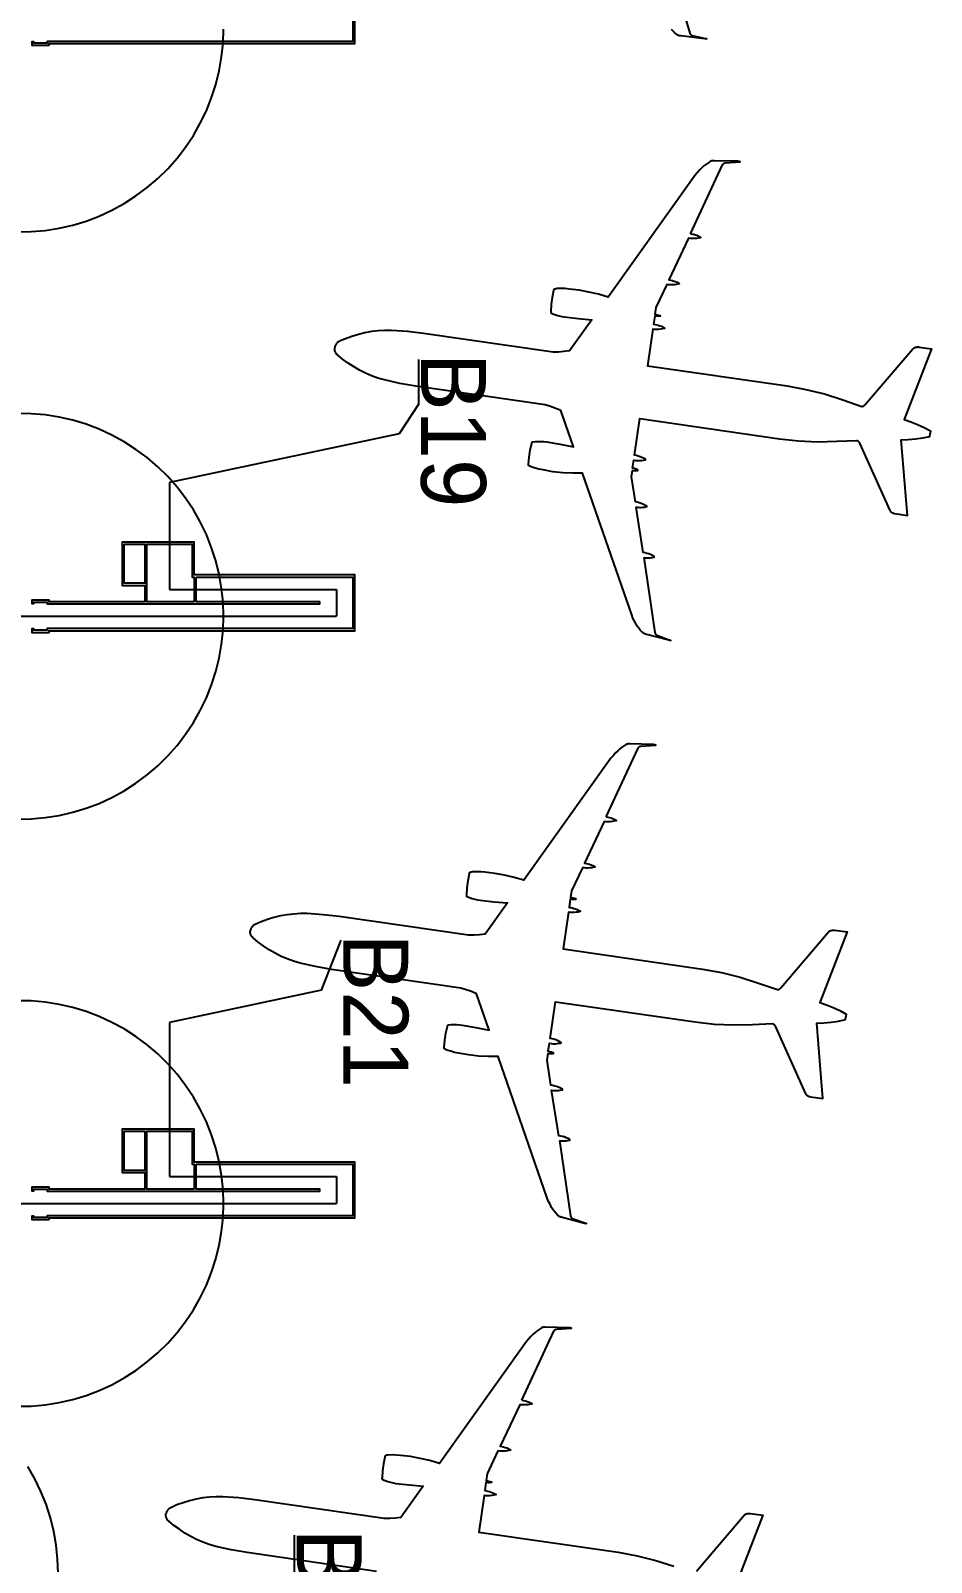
# Model space of a CAD drawing. Extents: x -127 to 299, y -292 to 314.
# Drawn here: x 212.8 to 279.5, y -203.3 to -90 of the extents above; entities that cross this region are included whole.
import ezdxf

# ---------------------------------------------------------------- set-up
doc = ezdxf.new("R2010")
doc.units = 0
for name, color, linetype in [('SS-BOARDING-AREAS', 7, 'CONTINUOUS'), ('SS-GATEHOUSE', 9, 'CONTINUOUS'), ('SS-GRAPH', 7, 'CONTINUOUS'), ('SS-SMALL-PLANES', 9, 'CONTINUOUS'), ('SS-STAND-NUMBER', 7, 'CONTINUOUS')]:
    doc.layers.add(name, color=color, linetype=linetype)

msp = doc.modelspace()

# ---------------------------------------------------------------- linework, layer by layer
at = {"layer": 'SS-BOARDING-AREAS'}
for points in [[(211.84, -104.89), (212.87, -104.87), (213.9, -104.78), (214.93, -104.62), (215.94, -104.39), (216.93, -104.09), (217.9, -103.72), (218.84, -103.29), (219.75, -102.79), (220.62, -102.23), (221.45, -101.62), (222.24, -100.94), (222.97, -100.22), (223.66, -99.44), (224.29, -98.62), (224.87, -97.76), (225.38, -96.86), (225.83, -95.93), (226.21, -94.96), (226.53, -93.98), (226.78, -92.97), (226.95, -91.95), (227.06, -90.92), (227.1, -89.89)], [(211.84, -148.32), (212.87, -148.3), (213.9, -148.21), (214.93, -148.05), (215.94, -147.82), (216.93, -147.52), (217.9, -147.16), (218.84, -146.72), (219.75, -146.23), (220.62, -145.67), (221.45, -145.05), (222.24, -144.38), (222.97, -143.65), (223.66, -142.88), (224.29, -142.05), (224.87, -141.19), (225.38, -140.29), (225.83, -139.36), (226.21, -138.4), (226.53, -137.41), (226.78, -136.41), (226.95, -135.39), (227.06, -134.36), (227.1, -133.32), (227.06, -132.29), (226.95, -131.26), (226.78, -130.24), (226.53, -129.23), (226.21, -128.25), (225.83, -127.28), (225.38, -126.35), (224.87, -125.45), (224.29, -124.59), (223.66, -123.77), (222.97, -122.99), (222.24, -122.27), (221.45, -121.59), (220.62, -120.98), (219.75, -120.42), (218.84, -119.92), (217.9, -119.49), (216.93, -119.12), (215.94, -118.82), (214.93, -118.59), (213.9, -118.43), (212.87, -118.34), (211.84, -118.32)], [(211.84, -191.75), (212.87, -191.74), (213.9, -191.65), (214.93, -191.49), (215.94, -191.26), (216.93, -190.96), (217.9, -190.59), (218.84, -190.16), (219.75, -189.66), (220.62, -189.1), (221.45, -188.48), (222.24, -187.81), (222.97, -187.08), (223.66, -186.31), (224.29, -185.49), (224.87, -184.63), (225.38, -183.73), (225.83, -182.79), (226.21, -181.83), (226.53, -180.85), (226.78, -179.84), (226.95, -178.82), (227.06, -177.79), (227.1, -176.76), (227.06, -175.72), (226.95, -174.69), (226.78, -173.67), (226.53, -172.67), (226.21, -171.68), (225.83, -170.72), (225.38, -169.79), (224.87, -168.89), (224.29, -168.02), (223.66, -167.2), (222.97, -166.43), (222.24, -165.7), (221.45, -165.03), (220.62, -164.41), (219.75, -163.85), (218.84, -163.36), (217.9, -162.92), (216.93, -162.56), (215.94, -162.26), (214.93, -162.03), (213.9, -161.87), (212.87, -161.78), (211.84, -161.76)], [(214.86, -204.09), (214.82, -203.06), (214.72, -202.03), (214.54, -201.01), (214.29, -200), (213.97, -199.01), (213.59, -198.05), (213.14, -197.12), (212.63, -196.22)]]:
    msp.add_lwpolyline(points, dxfattribs=at)
at = {"layer": 'SS-GATEHOUSE'}
msp.add_lwpolyline([(236.67, -86.99), (236.67, -90.8), (214.06, -90.8), (214.06, -90.93), (213.07, -90.93), (213.07, -90.83), (212.92, -90.83), (212.92, -91.08), (214.21, -91.08), (214.21, -90.95), (236.82, -90.95), (236.82, -86.84)], dxfattribs=at)
for points in [[(225.08, -130.43), (236.67, -130.43), (236.67, -134.24), (214.06, -134.24), (214.06, -134.36), (213.07, -134.36), (213.07, -134.26), (212.92, -134.26), (212.92, -134.52), (214.21, -134.52), (214.21, -134.39), (236.82, -134.39), (236.82, -130.27), (224.93, -130.27), (224.93, -127.84), (219.6, -127.84), (219.6, -131.04), (221.27, -131.04), (221.27, -132.26), (214.21, -132.26), (214.21, -132.13), (212.92, -132.13), (212.92, -132.38), (213.07, -132.38), (213.07, -132.28), (214.06, -132.28), (214.06, -132.41), (234.23, -132.41), (234.23, -132.26), (225.08, -132.26)], [(219.75, -127.99), (221.27, -127.99), (221.27, -130.88), (219.75, -130.88)], [(224.93, -132.26), (221.43, -132.26), (221.43, -127.99), (224.78, -127.99), (224.78, -130.43), (224.93, -130.43)], [(225.08, -173.86), (236.67, -173.86), (236.67, -177.67), (214.06, -177.67), (214.06, -177.8), (213.07, -177.8), (213.07, -177.7), (212.92, -177.7), (212.92, -177.95), (214.21, -177.95), (214.21, -177.82), (236.82, -177.82), (236.82, -173.71), (224.93, -173.71), (224.93, -171.27), (219.6, -171.27), (219.6, -174.47), (221.27, -174.47), (221.27, -175.69), (214.21, -175.69), (214.21, -175.56), (212.92, -175.56), (212.92, -175.82), (213.07, -175.82), (213.07, -175.71), (214.06, -175.71), (214.06, -175.84), (234.23, -175.84), (234.23, -175.69), (225.08, -175.69)], [(219.75, -171.42), (221.27, -171.42), (221.27, -174.32), (219.75, -174.32)], [(224.93, -175.69), (221.43, -175.69), (221.43, -171.42), (224.78, -171.42), (224.78, -173.86), (224.93, -173.86)]]:
    msp.add_lwpolyline(points, close=True, dxfattribs=at)
at = {"layer": 'SS-GRAPH'}
for p, q in [((241.55, -117.6), (241.55, -114.33)), ((241.55, -117.6), (240.09, -119.84)), ((240.09, -119.84), (223.1, -123.42)), ((223.1, -123.42), (223.1, -131.34)), ((223.1, -131.34), (235.45, -131.34)), ((235.45, -131.34), (235.45, -133.32)), ((212.1, -133.32), (235.45, -133.32)), ((234.34, -160.99), (235.8, -157.27)), ((234.34, -160.99), (223.1, -163.36)), ((223.1, -163.36), (223.1, -174.77)), ((223.1, -174.77), (235.45, -174.77)), ((235.45, -174.77), (235.45, -176.76)), ((212.1, -176.76), (235.45, -176.76)), ((232.36, -207.24), (232.36, -201.3))]:
    msp.add_line(p, q, dxfattribs=at)
at = {"layer": 'SS-SMALL-PLANES'}
for points in [[(259.98, -84.81), (261.59, -90.19), (261.6, -90.21), (261.6, -90.22), (261.61, -90.24), (261.62, -90.26), (261.63, -90.27), (261.64, -90.29), (261.66, -90.3), (261.67, -90.31), (261.68, -90.33), (261.7, -90.34), (261.71, -90.35), (261.73, -90.36), (261.75, -90.36), (261.76, -90.37), (262.85, -90.6), (262.76, -90.61), (262.68, -90.61), (260.92, -90.4), (260.88, -90.4), (260.84, -90.39), (260.8, -90.38), (260.76, -90.36), (260.73, -90.35), (260.69, -90.33), (260.65, -90.3), (260.62, -90.28), (260.48, -90.17), (260.35, -90.04), (260.23, -89.91)], [(261.65, -105.03), (264.01, -99.93), (264.02, -99.92), (264.03, -99.9), (264.04, -99.89), (264.05, -99.87), (264.07, -99.86), (264.08, -99.84), (264.09, -99.83), (264.11, -99.82), (264.13, -99.81), (264.14, -99.8), (264.16, -99.8), (264.18, -99.79), (264.19, -99.78), (264.21, -99.78), (265.32, -99.71), (265.24, -99.69), (265.15, -99.67), (263.38, -99.63), (263.34, -99.63), (263.3, -99.63), (263.26, -99.64), (263.22, -99.64), (263.18, -99.66), (263.14, -99.67), (263.1, -99.69), (263.07, -99.71), (262.92, -99.8), (262.77, -99.9), (262.63, -100.01), (262.5, -100.13), (262.32, -100.31), (262.15, -100.5), (261.99, -100.7), (255.55, -109.71), (254.84, -109.5), (254.12, -109.34), (253.4, -109.21), (252.66, -109.12)], [(261.65, -105.03), (261.77, -105.05), (261.88, -105.07), (262, -105.1), (262.11, -105.14), (262.24, -105.2), (262.37, -105.27), (262.37, -105.27), (262.37, -105.27), (262.37, -105.28), (262.37, -105.28), (262.37, -105.28), (262.37, -105.28), (262.38, -105.28), (262.38, -105.28), (262.38, -105.28), (262.38, -105.28), (262.38, -105.28), (262.38, -105.29), (262.38, -105.29), (262.38, -105.29), (262.38, -105.29), (262.38, -105.29), (262.38, -105.29), (262.38, -105.3), (262.38, -105.3), (262.38, -105.3), (262.38, -105.3), (262.38, -105.3), (262.38, -105.3), (262.38, -105.3), (262.38, -105.31), (262.38, -105.31), (262.38, -105.31), (262.38, -105.31), (262.38, -105.31), (262.37, -105.31), (262.37, -105.31), (262.37, -105.31), (262.37, -105.32), (262.37, -105.32), (262.37, -105.32), (262.37, -105.32), (262.36, -105.32), (262.36, -105.32), (262.36, -105.32), (262.36, -105.32), (262.22, -105.35), (262.08, -105.38), (261.93, -105.39), (261.79, -105.39), (261.64, -105.38), (261.5, -105.36), (260.04, -108.44), (260.17, -108.46), (260.3, -108.49), (260.42, -108.53), (260.54, -108.57), (260.66, -108.62), (260.79, -108.7), (260.79, -108.7), (260.79, -108.7), (260.8, -108.7), (260.8, -108.7), (260.8, -108.7), (260.8, -108.7), (260.8, -108.7), (260.8, -108.7), (260.8, -108.71), (260.8, -108.71), (260.8, -108.71), (260.8, -108.71), (260.8, -108.71), (260.8, -108.71), (260.8, -108.72), (260.8, -108.72), (260.8, -108.72), (260.8, -108.72), (260.8, -108.72), (260.8, -108.72), (260.8, -108.72), (260.8, -108.73), (260.8, -108.73), (260.8, -108.73), (260.8, -108.73), (260.8, -108.73), (260.79, -108.73), (260.79, -108.73), (260.79, -108.73), (260.79, -108.73), (260.79, -108.74), (260.79, -108.74), (260.79, -108.74), (260.68, -108.76), (260.57, -108.78), (260.47, -108.8), (260.32, -108.81), (260.17, -108.81), (260.03, -108.8), (259.88, -108.78), (259.08, -110.48), (259.01, -110.97), (259.2, -111.02), (259.38, -111.07), (259.38, -111.07), (259.39, -111.07), (259.39, -111.07), (259.39, -111.07), (259.39, -111.07), (259.39, -111.08), (259.39, -111.08), (259.4, -111.08), (259.4, -111.08), (259.4, -111.08), (259.4, -111.08), (259.4, -111.09), (259.4, -111.09), (259.4, -111.09), (259.4, -111.09), (259.4, -111.09), (259.4, -111.09), (259.4, -111.1), (259.4, -111.1), (259.4, -111.1), (259.4, -111.1), (259.4, -111.11), (259.4, -111.11), (259.4, -111.11), (259.4, -111.11), (259.4, -111.11), (259.4, -111.12), (259.4, -111.12), (259.4, -111.12), (259.4, -111.12), (259.39, -111.12), (259.39, -111.12), (259.39, -111.12), (259.39, -111.13), (259.39, -111.13), (259.39, -111.13), (259.38, -111.13), (259.38, -111.13), (259.38, -111.13), (259.38, -111.13), (259.38, -111.13), (259.25, -111.13), (259.12, -111.13), (258.99, -111.12), (258.9, -111.72), (259.02, -111.74), (259.14, -111.76), (259.26, -111.79), (259.37, -111.83), (259.49, -111.87), (259.6, -111.93), (259.7, -111.98), (259.7, -111.99), (259.71, -111.99), (259.71, -111.99), (259.71, -111.99), (259.71, -111.99), (259.71, -111.99), (259.71, -111.99), (259.71, -112), (259.71, -112), (259.71, -112), (259.71, -112), (259.71, -112), (259.71, -112), (259.71, -112.01), (259.71, -112.01), (259.71, -112.01), (259.71, -112.01), (259.71, -112.01), (259.71, -112.01), (259.71, -112.02), (259.71, -112.02), (259.71, -112.02), (259.71, -112.02), (259.71, -112.02), (259.71, -112.02), (259.71, -112.03), (259.7, -112.03), (259.7, -112.03), (259.7, -112.03), (259.7, -112.03), (259.7, -112.03), (259.7, -112.03), (259.56, -112.06), (259.42, -112.09), (259.28, -112.1), (259.13, -112.1), (258.99, -112.1), (258.85, -112.08), (258.46, -114.79), (268.78, -116.29), (270.18, -116.54), (271.55, -116.88), (272.9, -117.32), (274.31, -117.8), (274.33, -117.8), (274.36, -117.79), (274.38, -117.79), (274.41, -117.78), (274.43, -117.77), (274.45, -117.76), (274.47, -117.75), (274.49, -117.74), (274.51, -117.72), (274.53, -117.71), (274.55, -117.69), (274.57, -117.67), (278.12, -113.51), (278.15, -113.48), (278.19, -113.47), (278.23, -113.45), (278.26, -113.43), (278.3, -113.42), (278.34, -113.41), (278.38, -113.41), (278.42, -113.4), (278.47, -113.4), (278.51, -113.4), (278.55, -113.41), (279.46, -113.54), (277.44, -118.76), (277.95, -118.93), (278.44, -119.13), (278.93, -119.36), (279.4, -119.61), (279.37, -119.81)], [(252.66, -109.12), (252.37, -109.09), (252.07, -109.08), (251.76, -109.09), (251.72, -109.1), (251.67, -109.11), (251.62, -109.12), (251.57, -109.13), (251.57, -109.13), (251.56, -109.14), (251.55, -109.14), (251.55, -109.15), (251.54, -109.16), (251.53, -109.16), (251.53, -109.17), (251.52, -109.18), (251.52, -109.18), (251.52, -109.19), (251.51, -109.2), (251.51, -109.21), (251.51, -109.22), (251.51, -109.22), (251.51, -109.23), (251.41, -109.75), (251.34, -110.26), (251.31, -110.79), (251.3, -110.79), (251.3, -110.8), (251.3, -110.81), (251.3, -110.82), (251.3, -110.83), (251.31, -110.84), (251.31, -110.85), (251.31, -110.85), (251.31, -110.86), (251.32, -110.87), (251.32, -110.88), (251.33, -110.89), (251.33, -110.89), (251.34, -110.9), (251.34, -110.9), (251.53, -110.98), (251.73, -111.05), (251.93, -111.1), (252.13, -111.15), (252.33, -111.18), (253.33, -111.31), (254.34, -111.39), (252.69, -113.7), (252.28, -113.75), (251.88, -113.78), (251.47, -113.78), (241.89, -112.4), (240.71, -112.26), (239.53, -112.18), (239.03, -112.18), (238.53, -112.21), (238.04, -112.27), (237.55, -112.36), (237.07, -112.48), (236.59, -112.62), (236.12, -112.79), (235.67, -112.98), (235.63, -113), (235.6, -113.02), (235.57, -113.04), (235.53, -113.06), (235.51, -113.09), (235.48, -113.12), (235.45, -113.15), (235.43, -113.18), (235.41, -113.21), (235.39, -113.25), (235.37, -113.28), (235.36, -113.32), (235.34, -113.36), (235.33, -113.4), (235.32, -113.44)], [(250.73, -122.5), (250.43, -122.44), (250.14, -122.37), (249.86, -122.27), (249.81, -122.25), (249.77, -122.23), (249.73, -122.21), (249.69, -122.18), (249.68, -122.18), (249.67, -122.17), (249.67, -122.16), (249.66, -122.16), (249.66, -122.15), (249.66, -122.14), (249.65, -122.13), (249.65, -122.13), (249.65, -122.12), (249.65, -122.11), (249.65, -122.1), (249.65, -122.09), (249.65, -122.08), (249.65, -122.07), (249.65, -122.07), (249.7, -121.55), (249.78, -121.03), (249.9, -120.52), (249.9, -120.51), (249.9, -120.5), (249.9, -120.49), (249.91, -120.49), (249.91, -120.48), (249.91, -120.47), (249.92, -120.46), (249.92, -120.45), (249.93, -120.45), (249.93, -120.44), (249.94, -120.44), (249.95, -120.43), (249.95, -120.43), (249.96, -120.42), (249.97, -120.42), (250.17, -120.4), (250.38, -120.39), (250.58, -120.39), (250.79, -120.4), (250.99, -120.43), (251.99, -120.6), (252.98, -120.8), (252.05, -118.11), (251.68, -117.95), (251.29, -117.81), (250.9, -117.69), (241.32, -116.31), (240.15, -116.1), (239, -115.84), (238.52, -115.7), (238.05, -115.53), (237.59, -115.34), (237.15, -115.11), (236.72, -114.86), (236.31, -114.59), (235.91, -114.3), (235.52, -113.98), (235.49, -113.96), (235.47, -113.93), (235.44, -113.9), (235.42, -113.87), (235.4, -113.83), (235.38, -113.8), (235.36, -113.76), (235.35, -113.73), (235.34, -113.69), (235.33, -113.65), (235.32, -113.61), (235.32, -113.57), (235.32, -113.53), (235.32, -113.49), (235.32, -113.44)], [(258.19, -128.97), (258.31, -128.99), (258.42, -129), (258.54, -129), (258.66, -128.99), (258.8, -128.97), (258.94, -128.94), (258.94, -128.94), (258.95, -128.94), (258.95, -128.94), (258.95, -128.94), (258.95, -128.94), (258.95, -128.94), (258.95, -128.94), (258.95, -128.94), (258.96, -128.94), (258.96, -128.93), (258.96, -128.93), (258.96, -128.93), (258.96, -128.93), (258.96, -128.93), (258.96, -128.93), (258.96, -128.93), (258.96, -128.92), (258.96, -128.92), (258.96, -128.92), (258.96, -128.92), (258.96, -128.92), (258.96, -128.92), (258.96, -128.92), (258.96, -128.91), (258.96, -128.91), (258.96, -128.91), (258.96, -128.91), (258.96, -128.91), (258.96, -128.91), (258.96, -128.9), (258.96, -128.9), (258.96, -128.9), (258.96, -128.9), (258.96, -128.9), (258.96, -128.9), (258.95, -128.9), (258.95, -128.9), (258.95, -128.9), (258.95, -128.9), (258.95, -128.89), (258.82, -128.82), (258.69, -128.76), (258.56, -128.71), (258.42, -128.67), (258.28, -128.63), (258.13, -128.61), (257.61, -125.25), (257.74, -125.26), (257.87, -125.27), (258, -125.27), (258.12, -125.26), (258.25, -125.25), (258.4, -125.21), (258.4, -125.21), (258.41, -125.21), (258.41, -125.21), (258.41, -125.21), (258.41, -125.21), (258.41, -125.21), (258.41, -125.21), (258.41, -125.21), (258.41, -125.2), (258.42, -125.2), (258.42, -125.2), (258.42, -125.2), (258.42, -125.2), (258.42, -125.2), (258.42, -125.2), (258.42, -125.19), (258.42, -125.19), (258.42, -125.19), (258.42, -125.19), (258.42, -125.19), (258.42, -125.19), (258.42, -125.19), (258.42, -125.18), (258.42, -125.18), (258.42, -125.18), (258.42, -125.18), (258.42, -125.18), (258.41, -125.18), (258.41, -125.18), (258.41, -125.17), (258.41, -125.17), (258.41, -125.17), (258.41, -125.17), (258.32, -125.12), (258.22, -125.07), (258.12, -125.02), (257.98, -124.97), (257.84, -124.93), (257.7, -124.89), (257.56, -124.87), (257.27, -123.02), (257.34, -122.53), (257.53, -122.53), (257.72, -122.54), (257.72, -122.54), (257.73, -122.54), (257.73, -122.54), (257.73, -122.53), (257.73, -122.53), (257.74, -122.53), (257.74, -122.53), (257.74, -122.53), (257.74, -122.53), (257.74, -122.53), (257.74, -122.53), (257.75, -122.53), (257.75, -122.52), (257.75, -122.52), (257.75, -122.52), (257.75, -122.52), (257.75, -122.52), (257.75, -122.52), (257.75, -122.51), (257.75, -122.51), (257.75, -122.51), (257.75, -122.51), (257.75, -122.51), (257.75, -122.5), (257.75, -122.5), (257.75, -122.5), (257.75, -122.5), (257.75, -122.5), (257.75, -122.49), (257.75, -122.49), (257.75, -122.49), (257.75, -122.49), (257.75, -122.49), (257.75, -122.48), (257.74, -122.48), (257.74, -122.48), (257.74, -122.48), (257.74, -122.48), (257.74, -122.48), (257.74, -122.48), (257.73, -122.48), (257.61, -122.44), (257.49, -122.4), (257.36, -122.37), (257.45, -121.78), (257.57, -121.79), (257.69, -121.81), (257.81, -121.81), (257.93, -121.81), (258.05, -121.8), (258.17, -121.78), (258.29, -121.75), (258.29, -121.75), (258.29, -121.75), (258.3, -121.75), (258.3, -121.75), (258.3, -121.75), (258.3, -121.74), (258.3, -121.74), (258.3, -121.74), (258.3, -121.74), (258.3, -121.74), (258.31, -121.74), (258.31, -121.74), (258.31, -121.73), (258.31, -121.73), (258.31, -121.73), (258.31, -121.73), (258.31, -121.73), (258.31, -121.73), (258.31, -121.72), (258.31, -121.72), (258.31, -121.72), (258.31, -121.72), (258.31, -121.72), (258.31, -121.71), (258.31, -121.71), (258.3, -121.71), (258.3, -121.71), (258.3, -121.71), (258.3, -121.71), (258.3, -121.71), (258.3, -121.7), (258.3, -121.7), (258.17, -121.63), (258.05, -121.57), (257.91, -121.52), (257.78, -121.47), (257.64, -121.44), (257.5, -121.41), (257.89, -118.7), (268.22, -120.2), (269.63, -120.35), (271.04, -120.41), (272.46, -120.37), (273.95, -120.31), (273.97, -120.32), (273.99, -120.33), (274.01, -120.35), (274.03, -120.36), (274.05, -120.37), (274.07, -120.39), (274.09, -120.41), (274.1, -120.43), (274.12, -120.44), (274.13, -120.47), (274.14, -120.49), (274.15, -120.51), (276.38, -125.51), (276.41, -125.54), (276.44, -125.57), (276.47, -125.6), (276.5, -125.62), (276.54, -125.64), (276.57, -125.66), (276.61, -125.68), (276.65, -125.7), (276.69, -125.71), (276.72, -125.72), (276.76, -125.73), (277.68, -125.86), (277.22, -120.28), (277.75, -120.26), (278.29, -120.21), (278.82, -120.13), (279.34, -120.02), (279.37, -119.81)], [(258.19, -128.97), (259.01, -134.53), (259.01, -134.55), (259.02, -134.56), (259.02, -134.58), (259.03, -134.6), (259.04, -134.62), (259.05, -134.63), (259.06, -134.65), (259.07, -134.66), (259.08, -134.68), (259.09, -134.69), (259.11, -134.7), (259.12, -134.71), (259.14, -134.72), (259.16, -134.73), (260.19, -135.11), (260.11, -135.11), (260.03, -135.1), (258.32, -134.64), (258.28, -134.63), (258.24, -134.62), (258.2, -134.6), (258.17, -134.58), (258.13, -134.56), (258.1, -134.53), (258.07, -134.51), (258.04, -134.48), (257.92, -134.35), (257.81, -134.21), (257.7, -134.06), (257.61, -133.91), (257.49, -133.69), (257.38, -133.46), (257.29, -133.22), (253.66, -122.75), (252.93, -122.75), (252.19, -122.71), (251.46, -122.63), (250.73, -122.5)], [(255.41, -148.17), (257.77, -143.07), (257.78, -143.05), (257.79, -143.04), (257.8, -143.02), (257.81, -143.01), (257.83, -143), (257.84, -142.98), (257.85, -142.97), (257.87, -142.96), (257.89, -142.95), (257.9, -142.94), (257.92, -142.93), (257.94, -142.93), (257.95, -142.92), (257.97, -142.92), (259.08, -142.85), (259, -142.83), (258.91, -142.81), (257.14, -142.76), (257.1, -142.76), (257.06, -142.77), (257.02, -142.77), (256.98, -142.78), (256.94, -142.79), (256.9, -142.81), (256.86, -142.82), (256.83, -142.84), (256.68, -142.94), (256.53, -143.04), (256.39, -143.15), (256.26, -143.27), (256.08, -143.45), (255.91, -143.64), (255.75, -143.83), (249.31, -152.85), (248.6, -152.64), (247.88, -152.47), (247.16, -152.34), (246.42, -152.26)], [(255.41, -148.17), (255.53, -148.18), (255.64, -148.21), (255.76, -148.24), (255.87, -148.28), (256, -148.34), (256.13, -148.41), (256.13, -148.41), (256.13, -148.41), (256.13, -148.41), (256.13, -148.41), (256.13, -148.41), (256.13, -148.42), (256.14, -148.42), (256.14, -148.42), (256.14, -148.42), (256.14, -148.42), (256.14, -148.42), (256.14, -148.42), (256.14, -148.43), (256.14, -148.43), (256.14, -148.43), (256.14, -148.43), (256.14, -148.43), (256.14, -148.43), (256.14, -148.43), (256.14, -148.44), (256.14, -148.44), (256.14, -148.44), (256.14, -148.44), (256.14, -148.44), (256.14, -148.44), (256.14, -148.45), (256.14, -148.45), (256.14, -148.45), (256.14, -148.45), (256.13, -148.45), (256.13, -148.45), (256.13, -148.45), (256.13, -148.45), (256.13, -148.45), (256.13, -148.45), (256.13, -148.46), (256.12, -148.46), (256.12, -148.46), (256.12, -148.46), (256.12, -148.46), (255.98, -148.49), (255.84, -148.51), (255.69, -148.53), (255.55, -148.53), (255.4, -148.52), (255.26, -148.5), (253.8, -151.58), (253.93, -151.6), (254.06, -151.63), (254.18, -151.66), (254.3, -151.71), (254.41, -151.76), (254.55, -151.83), (254.55, -151.83), (254.55, -151.83), (254.56, -151.84), (254.56, -151.84), (254.56, -151.84), (254.56, -151.84), (254.56, -151.84), (254.56, -151.84), (254.56, -151.84), (254.56, -151.84), (254.56, -151.85), (254.56, -151.85), (254.56, -151.85), (254.56, -151.85), (254.56, -151.85), (254.56, -151.85), (254.56, -151.86), (254.56, -151.86), (254.56, -151.86), (254.56, -151.86), (254.56, -151.86), (254.56, -151.86), (254.56, -151.86), (254.56, -151.87), (254.56, -151.87), (254.56, -151.87), (254.55, -151.87), (254.55, -151.87), (254.55, -151.87), (254.55, -151.87), (254.55, -151.87), (254.55, -151.87), (254.55, -151.87), (254.44, -151.9), (254.33, -151.92), (254.23, -151.94), (254.08, -151.95), (253.93, -151.95), (253.79, -151.94), (253.64, -151.92), (252.84, -153.62), (252.77, -154.11), (252.96, -154.15), (253.14, -154.21), (253.14, -154.21), (253.15, -154.21), (253.15, -154.21), (253.15, -154.21), (253.15, -154.21), (253.15, -154.21), (253.15, -154.21), (253.16, -154.22), (253.16, -154.22), (253.16, -154.22), (253.16, -154.22), (253.16, -154.22), (253.16, -154.22), (253.16, -154.23), (253.16, -154.23), (253.16, -154.23), (253.16, -154.23), (253.16, -154.23), (253.16, -154.24), (253.16, -154.24), (253.16, -154.24), (253.16, -154.24), (253.16, -154.24), (253.16, -154.25), (253.16, -154.25), (253.16, -154.25), (253.16, -154.25), (253.16, -154.25), (253.16, -154.26), (253.16, -154.26), (253.15, -154.26), (253.15, -154.26), (253.15, -154.26), (253.15, -154.26), (253.15, -154.26), (253.15, -154.26), (253.14, -154.27), (253.14, -154.27), (253.14, -154.27), (253.14, -154.27), (253.14, -154.27), (253.01, -154.27), (252.88, -154.27), (252.75, -154.26), (252.66, -154.86), (252.78, -154.87), (252.9, -154.9), (253.02, -154.93), (253.13, -154.97), (253.25, -155.01), (253.36, -155.06), (253.46, -155.12), (253.46, -155.12), (253.47, -155.12), (253.47, -155.13), (253.47, -155.13), (253.47, -155.13), (253.47, -155.13), (253.47, -155.13), (253.47, -155.13), (253.47, -155.13), (253.47, -155.14), (253.47, -155.14), (253.47, -155.14), (253.47, -155.14), (253.47, -155.14), (253.47, -155.15), (253.47, -155.15), (253.47, -155.15), (253.47, -155.15), (253.47, -155.15), (253.47, -155.15), (253.47, -155.16), (253.47, -155.16), (253.47, -155.16), (253.47, -155.16), (253.47, -155.16), (253.47, -155.16), (253.46, -155.16), (253.46, -155.16), (253.46, -155.17), (253.46, -155.17), (253.46, -155.17), (253.46, -155.17), (253.32, -155.2), (253.18, -155.22), (253.04, -155.24), (252.89, -155.24), (252.75, -155.24), (252.61, -155.22), (252.22, -157.93), (262.54, -159.42), (263.94, -159.68), (265.31, -160.02), (266.66, -160.46), (268.07, -160.93), (268.09, -160.93), (268.12, -160.93), (268.14, -160.92), (268.17, -160.92), (268.19, -160.91), (268.21, -160.9), (268.23, -160.89), (268.25, -160.87), (268.27, -160.86), (268.29, -160.84), (268.31, -160.83), (268.32, -160.81), (271.88, -156.64), (271.91, -156.62), (271.95, -156.6), (271.99, -156.59), (272.02, -156.57), (272.06, -156.56), (272.1, -156.55), (272.14, -156.54), (272.18, -156.54), (272.23, -156.54), (272.27, -156.54), (272.31, -156.54), (273.22, -156.67), (271.2, -161.9), (271.71, -162.07), (272.2, -162.27), (272.69, -162.49), (273.16, -162.75), (273.13, -162.95)], [(246.42, -152.26), (246.13, -152.23), (245.82, -152.22), (245.52, -152.23), (245.48, -152.24), (245.43, -152.24), (245.38, -152.25), (245.33, -152.27), (245.33, -152.27), (245.32, -152.28), (245.31, -152.28), (245.31, -152.29), (245.3, -152.29), (245.29, -152.3), (245.29, -152.31), (245.28, -152.31), (245.28, -152.32), (245.28, -152.33), (245.27, -152.34), (245.27, -152.35), (245.27, -152.35), (245.27, -152.36), (245.27, -152.37), (245.17, -152.88), (245.1, -153.4), (245.07, -153.92), (245.06, -153.93), (245.06, -153.94), (245.06, -153.95), (245.06, -153.96), (245.06, -153.97), (245.07, -153.98), (245.07, -153.98), (245.07, -153.99), (245.07, -154), (245.08, -154.01), (245.08, -154.02), (245.09, -154.02), (245.09, -154.03), (245.1, -154.04), (245.1, -154.04), (245.29, -154.12), (245.49, -154.19), (245.69, -154.24), (245.89, -154.29), (246.09, -154.32), (247.09, -154.44), (248.1, -154.53), (246.45, -156.84), (246.04, -156.89), (245.64, -156.92), (245.23, -156.92), (235.65, -155.53), (234.47, -155.4), (233.29, -155.32), (232.79, -155.32), (232.29, -155.35), (231.8, -155.41), (231.31, -155.49), (230.83, -155.61), (230.35, -155.76), (229.88, -155.93), (229.43, -156.12), (229.39, -156.14), (229.36, -156.16), (229.33, -156.18), (229.29, -156.2), (229.26, -156.23), (229.24, -156.26), (229.21, -156.28), (229.19, -156.32), (229.17, -156.35), (229.15, -156.38), (229.13, -156.42), (229.12, -156.46), (229.1, -156.5), (229.09, -156.54), (229.08, -156.58)], [(244.49, -165.64), (244.19, -165.58), (243.9, -165.5), (243.62, -165.41), (243.57, -165.39), (243.53, -165.37), (243.49, -165.35), (243.44, -165.32), (243.44, -165.32), (243.43, -165.31), (243.43, -165.3), (243.42, -165.29), (243.42, -165.29), (243.42, -165.28), (243.41, -165.27), (243.41, -165.26), (243.41, -165.25), (243.41, -165.25), (243.41, -165.24), (243.41, -165.23), (243.41, -165.22), (243.41, -165.21), (243.41, -165.2), (243.46, -164.68), (243.54, -164.17), (243.66, -163.66), (243.66, -163.65), (243.66, -163.64), (243.66, -163.63), (243.67, -163.62), (243.67, -163.61), (243.67, -163.61), (243.68, -163.6), (243.68, -163.59), (243.69, -163.59), (243.69, -163.58), (243.7, -163.57), (243.71, -163.57), (243.71, -163.56), (243.72, -163.56), (243.73, -163.55), (243.93, -163.53), (244.14, -163.52), (244.34, -163.53), (244.55, -163.54), (244.75, -163.57), (245.75, -163.73), (246.74, -163.94), (245.81, -161.25), (245.44, -161.09), (245.05, -160.95), (244.66, -160.83), (235.08, -159.44), (233.91, -159.24), (232.76, -158.98), (232.28, -158.84), (231.81, -158.67), (231.35, -158.48), (230.91, -158.25), (230.48, -158), (230.07, -157.73), (229.67, -157.43), (229.28, -157.12), (229.25, -157.09), (229.23, -157.07), (229.2, -157.03), (229.18, -157), (229.16, -156.97), (229.14, -156.94), (229.12, -156.9), (229.11, -156.86), (229.1, -156.82), (229.09, -156.79), (229.08, -156.75), (229.08, -156.71), (229.08, -156.67), (229.08, -156.62), (229.08, -156.58)], [(251.95, -172.11), (252.07, -172.13), (252.18, -172.13), (252.3, -172.13), (252.42, -172.13), (252.56, -172.11), (252.7, -172.08), (252.7, -172.08), (252.71, -172.08), (252.71, -172.08), (252.71, -172.08), (252.71, -172.08), (252.71, -172.08), (252.71, -172.07), (252.71, -172.07), (252.72, -172.07), (252.72, -172.07), (252.72, -172.07), (252.72, -172.07), (252.72, -172.07), (252.72, -172.07), (252.72, -172.07), (252.72, -172.06), (252.72, -172.06), (252.72, -172.06), (252.72, -172.06), (252.72, -172.06), (252.72, -172.06), (252.72, -172.05), (252.72, -172.05), (252.72, -172.05), (252.72, -172.05), (252.72, -172.05), (252.72, -172.05), (252.72, -172.05), (252.72, -172.04), (252.72, -172.04), (252.72, -172.04), (252.72, -172.04), (252.72, -172.04), (252.72, -172.04), (252.72, -172.04), (252.71, -172.04), (252.71, -172.03), (252.71, -172.03), (252.71, -172.03), (252.71, -172.03), (252.58, -171.96), (252.45, -171.9), (252.32, -171.84), (252.18, -171.8), (252.04, -171.77), (251.89, -171.75), (251.37, -168.38), (251.5, -168.4), (251.63, -168.41), (251.76, -168.41), (251.88, -168.4), (252.01, -168.38), (252.16, -168.35), (252.16, -168.35), (252.17, -168.35), (252.17, -168.35), (252.17, -168.35), (252.17, -168.35), (252.17, -168.35), (252.17, -168.34), (252.17, -168.34), (252.17, -168.34), (252.18, -168.34), (252.18, -168.34), (252.18, -168.34), (252.18, -168.34), (252.18, -168.34), (252.18, -168.33), (252.18, -168.33), (252.18, -168.33), (252.18, -168.33), (252.18, -168.33), (252.18, -168.33), (252.18, -168.32), (252.18, -168.32), (252.18, -168.32), (252.18, -168.32), (252.18, -168.32), (252.18, -168.32), (252.18, -168.32), (252.17, -168.31), (252.17, -168.31), (252.17, -168.31), (252.17, -168.31), (252.17, -168.31), (252.17, -168.31), (252.08, -168.25), (251.98, -168.2), (251.88, -168.16), (251.74, -168.11), (251.6, -168.07), (251.46, -168.03), (251.31, -168.01), (251.03, -166.15), (251.1, -165.66), (251.29, -165.67), (251.48, -165.67), (251.48, -165.67), (251.49, -165.67), (251.49, -165.67), (251.49, -165.67), (251.49, -165.67), (251.49, -165.67), (251.5, -165.67), (251.5, -165.67), (251.5, -165.67), (251.5, -165.67), (251.5, -165.67), (251.51, -165.66), (251.51, -165.66), (251.51, -165.66), (251.51, -165.66), (251.51, -165.66), (251.51, -165.66), (251.51, -165.65), (251.51, -165.65), (251.51, -165.65), (251.51, -165.65), (251.51, -165.65), (251.51, -165.64), (251.51, -165.64), (251.51, -165.64), (251.51, -165.64), (251.51, -165.63), (251.51, -165.63), (251.51, -165.63), (251.51, -165.63), (251.51, -165.63), (251.51, -165.63), (251.51, -165.62), (251.51, -165.62), (251.5, -165.62), (251.5, -165.62), (251.5, -165.62), (251.5, -165.62), (251.5, -165.62), (251.5, -165.61), (251.49, -165.61), (251.37, -165.57), (251.25, -165.54), (251.12, -165.51), (251.21, -164.91), (251.33, -164.93), (251.45, -164.94), (251.57, -164.95), (251.69, -164.94), (251.81, -164.93), (251.93, -164.91), (252.05, -164.89), (252.05, -164.89), (252.05, -164.89), (252.06, -164.88), (252.06, -164.88), (252.06, -164.88), (252.06, -164.88), (252.06, -164.88), (252.06, -164.88), (252.06, -164.88), (252.06, -164.88), (252.06, -164.87), (252.07, -164.87), (252.07, -164.87), (252.07, -164.87), (252.07, -164.87), (252.07, -164.87), (252.07, -164.86), (252.07, -164.86), (252.07, -164.86), (252.07, -164.86), (252.07, -164.86), (252.07, -164.86), (252.07, -164.85), (252.07, -164.85), (252.07, -164.85), (252.06, -164.85), (252.06, -164.85), (252.06, -164.85), (252.06, -164.84), (252.06, -164.84), (252.06, -164.84), (252.06, -164.84), (251.93, -164.77), (251.81, -164.71), (251.67, -164.65), (251.54, -164.61), (251.4, -164.58), (251.26, -164.55), (251.65, -161.84), (261.98, -163.33), (263.39, -163.49), (264.8, -163.55), (266.22, -163.51), (267.71, -163.45), (267.73, -163.46), (267.75, -163.47), (267.77, -163.48), (267.79, -163.5), (267.81, -163.51), (267.83, -163.53), (267.85, -163.54), (267.86, -163.56), (267.88, -163.58), (267.89, -163.6), (267.9, -163.62), (267.91, -163.65), (270.14, -168.65), (270.17, -168.68), (270.2, -168.71), (270.23, -168.73), (270.26, -168.76), (270.3, -168.78), (270.33, -168.8), (270.37, -168.82), (270.41, -168.83), (270.44, -168.85), (270.48, -168.86), (270.52, -168.86), (271.44, -169), (270.98, -163.41), (271.51, -163.4), (272.05, -163.35), (272.58, -163.27), (273.1, -163.15), (273.13, -162.95)], [(251.95, -172.11), (252.77, -177.67), (252.77, -177.68), (252.78, -177.7), (252.78, -177.72), (252.79, -177.74), (252.8, -177.75), (252.81, -177.77), (252.82, -177.78), (252.83, -177.8), (252.84, -177.81), (252.85, -177.83), (252.87, -177.84), (252.88, -177.85), (252.9, -177.86), (252.92, -177.87), (253.95, -178.25), (253.87, -178.25), (253.79, -178.24), (252.08, -177.78), (252.04, -177.77), (252, -177.75), (251.96, -177.74), (251.93, -177.72), (251.89, -177.7), (251.86, -177.67), (251.83, -177.64), (251.8, -177.62), (251.68, -177.48), (251.57, -177.34), (251.46, -177.2), (251.37, -177.05), (251.25, -176.82), (251.14, -176.6), (251.05, -176.36), (247.42, -165.89), (246.69, -165.89), (245.95, -165.85), (245.22, -165.76), (244.49, -165.64)], [(249.17, -191.3), (251.53, -186.21), (251.54, -186.19), (251.55, -186.18), (251.56, -186.16), (251.57, -186.15), (251.59, -186.13), (251.6, -186.12), (251.61, -186.11), (251.63, -186.1), (251.64, -186.09), (251.66, -186.08), (251.68, -186.07), (251.7, -186.06), (251.71, -186.06), (251.73, -186.05), (252.84, -185.98), (252.75, -185.96), (252.67, -185.95), (250.9, -185.9), (250.86, -185.9), (250.82, -185.9), (250.78, -185.91), (250.74, -185.92), (250.7, -185.93), (250.66, -185.94), (250.62, -185.96), (250.59, -185.98), (250.44, -186.07), (250.29, -186.18), (250.15, -186.29), (250.02, -186.41), (249.84, -186.59), (249.67, -186.77), (249.51, -186.97), (243.07, -195.99), (242.36, -195.78), (241.64, -195.61), (240.92, -195.48), (240.18, -195.4)], [(249.17, -191.3), (249.29, -191.32), (249.4, -191.35), (249.52, -191.38), (249.63, -191.42), (249.76, -191.48), (249.89, -191.55), (249.89, -191.55), (249.89, -191.55), (249.89, -191.55), (249.89, -191.55), (249.89, -191.55), (249.89, -191.55), (249.9, -191.55), (249.9, -191.56), (249.9, -191.56), (249.9, -191.56), (249.9, -191.56), (249.9, -191.56), (249.9, -191.56), (249.9, -191.56), (249.9, -191.57), (249.9, -191.57), (249.9, -191.57), (249.9, -191.57), (249.9, -191.57), (249.9, -191.57), (249.9, -191.58), (249.9, -191.58), (249.9, -191.58), (249.9, -191.58), (249.9, -191.58), (249.9, -191.58), (249.9, -191.58), (249.9, -191.59), (249.89, -191.59), (249.89, -191.59), (249.89, -191.59), (249.89, -191.59), (249.89, -191.59), (249.89, -191.59), (249.89, -191.59), (249.89, -191.59), (249.88, -191.59), (249.88, -191.59), (249.88, -191.59), (249.88, -191.59), (249.74, -191.63), (249.6, -191.65), (249.45, -191.66), (249.3, -191.66), (249.16, -191.66), (249.01, -191.64), (247.56, -194.71), (247.69, -194.74), (247.81, -194.76), (247.94, -194.8), (248.06, -194.84), (248.17, -194.9), (248.31, -194.97), (248.31, -194.97), (248.31, -194.97), (248.32, -194.97), (248.32, -194.97), (248.32, -194.98), (248.32, -194.98), (248.32, -194.98), (248.32, -194.98), (248.32, -194.98), (248.32, -194.98), (248.32, -194.98), (248.32, -194.99), (248.32, -194.99), (248.32, -194.99), (248.32, -194.99), (248.32, -194.99), (248.32, -194.99), (248.32, -194.99), (248.32, -195), (248.32, -195), (248.32, -195), (248.32, -195), (248.32, -195), (248.32, -195), (248.32, -195), (248.32, -195.01), (248.31, -195.01), (248.31, -195.01), (248.31, -195.01), (248.31, -195.01), (248.31, -195.01), (248.31, -195.01), (248.31, -195.01), (248.2, -195.04), (248.09, -195.06), (247.99, -195.07), (247.84, -195.08), (247.69, -195.08), (247.55, -195.08), (247.4, -195.06), (246.6, -196.75), (246.53, -197.25), (246.72, -197.29), (246.9, -197.34), (246.9, -197.35), (246.91, -197.35), (246.91, -197.35), (246.91, -197.35), (246.91, -197.35), (246.91, -197.35), (246.91, -197.35), (246.92, -197.35), (246.92, -197.35), (246.92, -197.36), (246.92, -197.36), (246.92, -197.36), (246.92, -197.36), (246.92, -197.36), (246.92, -197.37), (246.92, -197.37), (246.92, -197.37), (246.92, -197.37), (246.92, -197.37), (246.92, -197.38), (246.92, -197.38), (246.92, -197.38), (246.92, -197.38), (246.92, -197.38), (246.92, -197.39), (246.92, -197.39), (246.92, -197.39), (246.92, -197.39), (246.92, -197.39), (246.92, -197.39), (246.91, -197.4), (246.91, -197.4), (246.91, -197.4), (246.91, -197.4), (246.91, -197.4), (246.91, -197.4), (246.9, -197.4), (246.9, -197.4), (246.9, -197.4), (246.9, -197.4), (246.89, -197.4), (246.77, -197.41), (246.64, -197.41), (246.51, -197.4), (246.42, -198), (246.54, -198.01), (246.66, -198.03), (246.78, -198.06), (246.89, -198.1), (247.01, -198.15), (247.12, -198.2), (247.22, -198.26), (247.22, -198.26), (247.23, -198.26), (247.23, -198.26), (247.23, -198.26), (247.23, -198.27), (247.23, -198.27), (247.23, -198.27), (247.23, -198.27), (247.23, -198.27), (247.23, -198.27), (247.23, -198.28), (247.23, -198.28), (247.23, -198.28), (247.23, -198.28), (247.23, -198.28), (247.23, -198.28), (247.23, -198.29), (247.23, -198.29), (247.23, -198.29), (247.23, -198.29), (247.23, -198.29), (247.23, -198.29), (247.23, -198.3), (247.23, -198.3), (247.23, -198.3), (247.23, -198.3), (247.22, -198.3), (247.22, -198.3), (247.22, -198.3), (247.22, -198.3), (247.22, -198.3), (247.22, -198.31), (247.08, -198.34), (246.94, -198.36), (246.8, -198.38), (246.65, -198.38), (246.51, -198.37), (246.37, -198.36), (245.98, -201.07), (256.3, -202.56), (257.7, -202.81), (259.07, -203.16), (260.42, -203.59)], [(240.18, -195.4), (239.88, -195.37), (239.58, -195.36), (239.28, -195.37), (239.24, -195.37), (239.19, -195.38), (239.14, -195.39), (239.09, -195.4), (239.09, -195.41), (239.08, -195.41), (239.07, -195.42), (239.07, -195.42), (239.06, -195.43), (239.05, -195.44), (239.05, -195.44), (239.04, -195.45), (239.04, -195.46), (239.04, -195.47), (239.03, -195.47), (239.03, -195.48), (239.03, -195.49), (239.03, -195.5), (239.03, -195.51), (238.93, -196.02), (238.86, -196.54), (238.83, -197.06), (238.82, -197.07), (238.82, -197.08), (238.82, -197.09), (238.82, -197.1), (238.82, -197.1), (238.83, -197.11), (238.83, -197.12), (238.83, -197.13), (238.83, -197.14), (238.84, -197.15), (238.84, -197.15), (238.85, -197.16), (238.85, -197.17), (238.86, -197.17), (238.86, -197.18), (239.05, -197.26), (239.25, -197.32), (239.45, -197.38), (239.65, -197.42), (239.85, -197.46), (240.85, -197.58), (241.86, -197.67), (240.21, -199.98), (239.8, -200.03), (239.39, -200.05), (238.99, -200.06), (229.41, -198.67), (228.23, -198.53), (227.05, -198.46), (226.55, -198.46), (226.05, -198.48), (225.56, -198.54), (225.07, -198.63), (224.59, -198.75), (224.11, -198.9), (223.64, -199.06), (223.19, -199.26), (223.15, -199.27), (223.12, -199.29), (223.09, -199.31), (223.05, -199.34), (223.02, -199.36), (223, -199.39), (222.97, -199.42), (222.95, -199.45), (222.93, -199.49), (222.91, -199.52), (222.89, -199.56), (222.88, -199.59), (222.86, -199.63), (222.85, -199.68), (222.84, -199.72)], [(238.42, -203.97), (228.84, -202.58), (227.67, -202.38), (226.52, -202.12), (226.04, -201.98), (225.57, -201.81), (225.11, -201.61), (224.67, -201.39), (224.24, -201.14), (223.83, -200.86), (223.43, -200.57), (223.04, -200.26), (223.01, -200.23), (222.99, -200.2), (222.96, -200.17), (222.94, -200.14), (222.92, -200.11), (222.9, -200.07), (222.88, -200.04), (222.87, -200), (222.86, -199.96), (222.85, -199.92), (222.84, -199.89), (222.84, -199.85), (222.84, -199.8), (222.84, -199.76), (222.84, -199.72)], [(262.08, -203.95), (265.64, -199.78), (265.67, -199.76), (265.71, -199.74), (265.75, -199.72), (265.78, -199.71), (265.82, -199.7), (265.86, -199.69), (265.9, -199.68), (265.94, -199.68), (265.99, -199.68), (266.03, -199.68), (266.07, -199.68), (266.98, -199.81), (264.96, -205.03)]]:
    msp.add_lwpolyline(points, dxfattribs=at)

# ---------------------------------------------------------------- texts
at = {"layer": 'SS-STAND-NUMBER', "linetype": 'CONTINUOUS'}
for s, p in [('B19', (241.71, -113.84)), ('B21', (235.96, -156.78)), ('B23', (232.52, -200.81))]:
    msp.add_text(s, height=4.802, rotation=269.9999, dxfattribs=at).set_placement(p)

doc.saveas('drawing.dxf')
